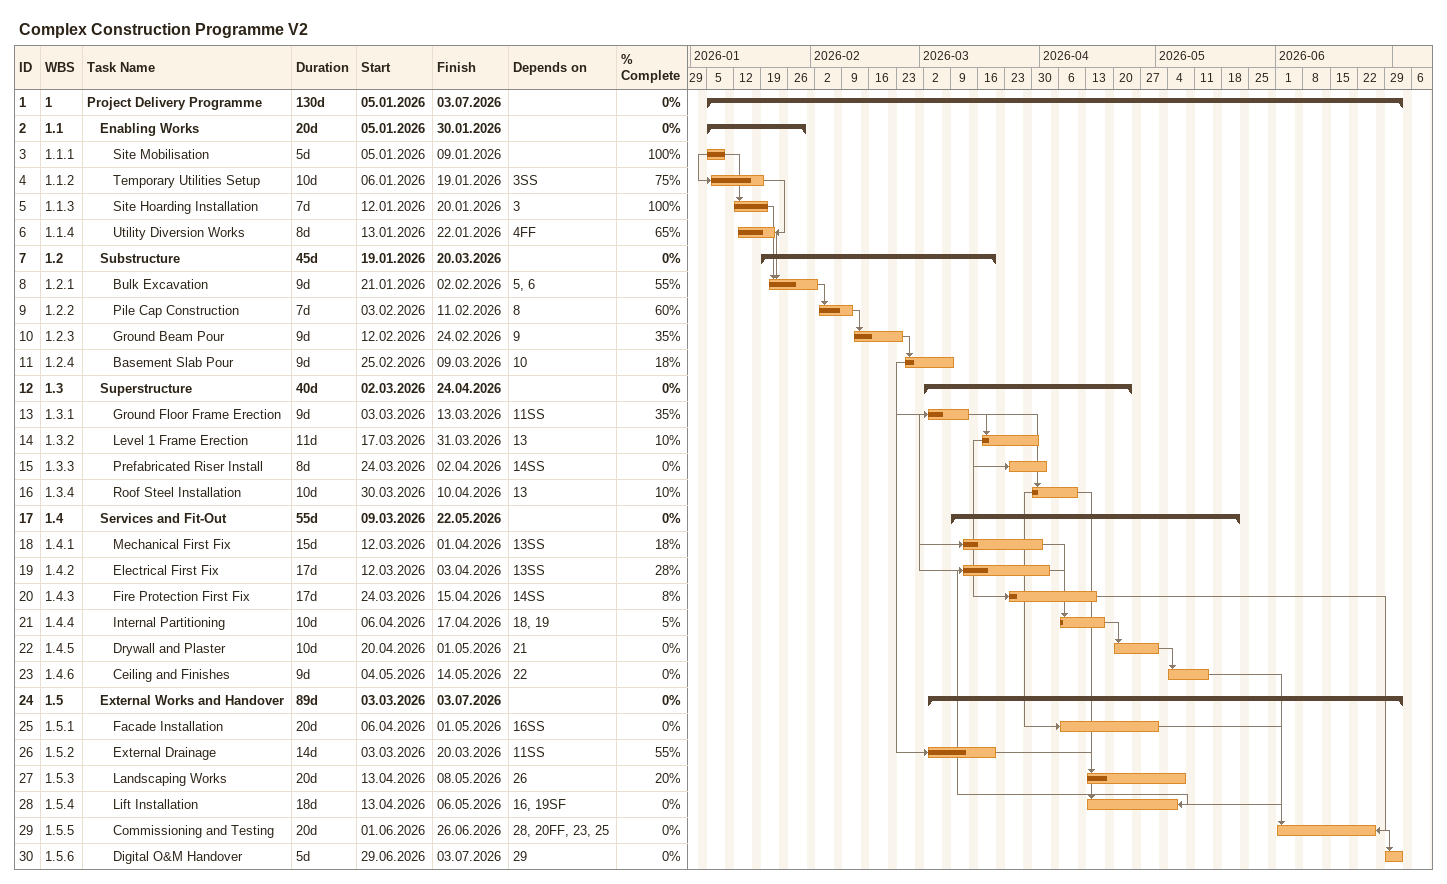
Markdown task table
Complex Construction Programme V2

| ID | WBS | Task | Duration | Start | Finish | Predecessors | % complete |
|---|---|---|---|---|---|---|---|
| 1 | 1 | **Project Delivery Programme** | 130d | 2026-01-05 | 2026-07-03 |  | 0 |
| 2 | 1.1 | **Enabling Works** | 20d | 2026-01-05 | 2026-01-30 |  | 0 |
| 3 | 1.1.1 | Site Mobilisation | 5d | 2026-01-05 | 2026-01-09 |  | 100 |
| 4 | 1.1.2 | Temporary Utilities Setup | 10d | 2026-01-06 | 2026-01-19 | 3SS | 75 |
| 5 | 1.1.3 | Site Hoarding Installation | 7d | 2026-01-12 | 2026-01-20 | 3 | 100 |
| 6 | 1.1.4 | Utility Diversion Works | 8d | 2026-01-13 | 2026-01-22 | 4FF | 65 |
| 7 | 1.2 | **Substructure** | 45d | 2026-01-19 | 2026-03-20 |  | 0 |
| 8 | 1.2.1 | Bulk Excavation | 9d | 2026-01-21 | 2026-02-02 | 5, 6 | 55 |
| 9 | 1.2.2 | Pile Cap Construction | 7d | 2026-02-03 | 2026-02-11 | 8 | 60 |
| 10 | 1.2.3 | Ground Beam Pour | 9d | 2026-02-12 | 2026-02-24 | 9 | 35 |
| 11 | 1.2.4 | Basement Slab Pour | 9d | 2026-02-25 | 2026-03-09 | 10 | 18 |
| 12 | 1.3 | **Superstructure** | 40d | 2026-03-02 | 2026-04-24 |  | 0 |
| 13 | 1.3.1 | Ground Floor Frame Erection | 9d | 2026-03-03 | 2026-03-13 | 11SS | 35 |
| 14 | 1.3.2 | Level 1 Frame Erection | 11d | 2026-03-17 | 2026-03-31 | 13 | 10 |
| 15 | 1.3.3 | Prefabricated Riser Install | 8d | 2026-03-24 | 2026-04-02 | 14SS | 0 |
| 16 | 1.3.4 | Roof Steel Installation | 10d | 2026-03-30 | 2026-04-10 | 13 | 10 |
| 17 | 1.4 | **Services and Fit-Out** | 55d | 2026-03-09 | 2026-05-22 |  | 0 |
| 18 | 1.4.1 | Mechanical First Fix | 15d | 2026-03-12 | 2026-04-01 | 13SS | 18 |
| 19 | 1.4.2 | Electrical First Fix | 17d | 2026-03-12 | 2026-04-03 | 13SS | 28 |
| 20 | 1.4.3 | Fire Protection First Fix | 17d | 2026-03-24 | 2026-04-15 | 14SS | 8 |
| 21 | 1.4.4 | Internal Partitioning | 10d | 2026-04-06 | 2026-04-17 | 18, 19 | 5 |
| 22 | 1.4.5 | Drywall and Plaster | 10d | 2026-04-20 | 2026-05-01 | 21 | 0 |
| 23 | 1.4.6 | Ceiling and Finishes | 9d | 2026-05-04 | 2026-05-14 | 22 | 0 |
| 24 | 1.5 | **External Works and Handover** | 89d | 2026-03-03 | 2026-07-03 |  | 0 |
| 25 | 1.5.1 | Facade Installation | 20d | 2026-04-06 | 2026-05-01 | 16SS | 0 |
| 26 | 1.5.2 | External Drainage | 14d | 2026-03-03 | 2026-03-20 | 11SS | 55 |
| 27 | 1.5.3 | Landscaping Works | 20d | 2026-04-13 | 2026-05-08 | 26 | 20 |
| 28 | 1.5.4 | Lift Installation | 18d | 2026-04-13 | 2026-05-06 | 16, 19SF | 0 |
| 29 | 1.5.5 | Commissioning and Testing | 20d | 2026-06-01 | 2026-06-26 | 28, 20FF, 23, 25 | 0 |
| 30 | 1.5.6 | Digital O&M Handover | 5d | 2026-06-29 | 2026-07-03 | 29 | 0 |
